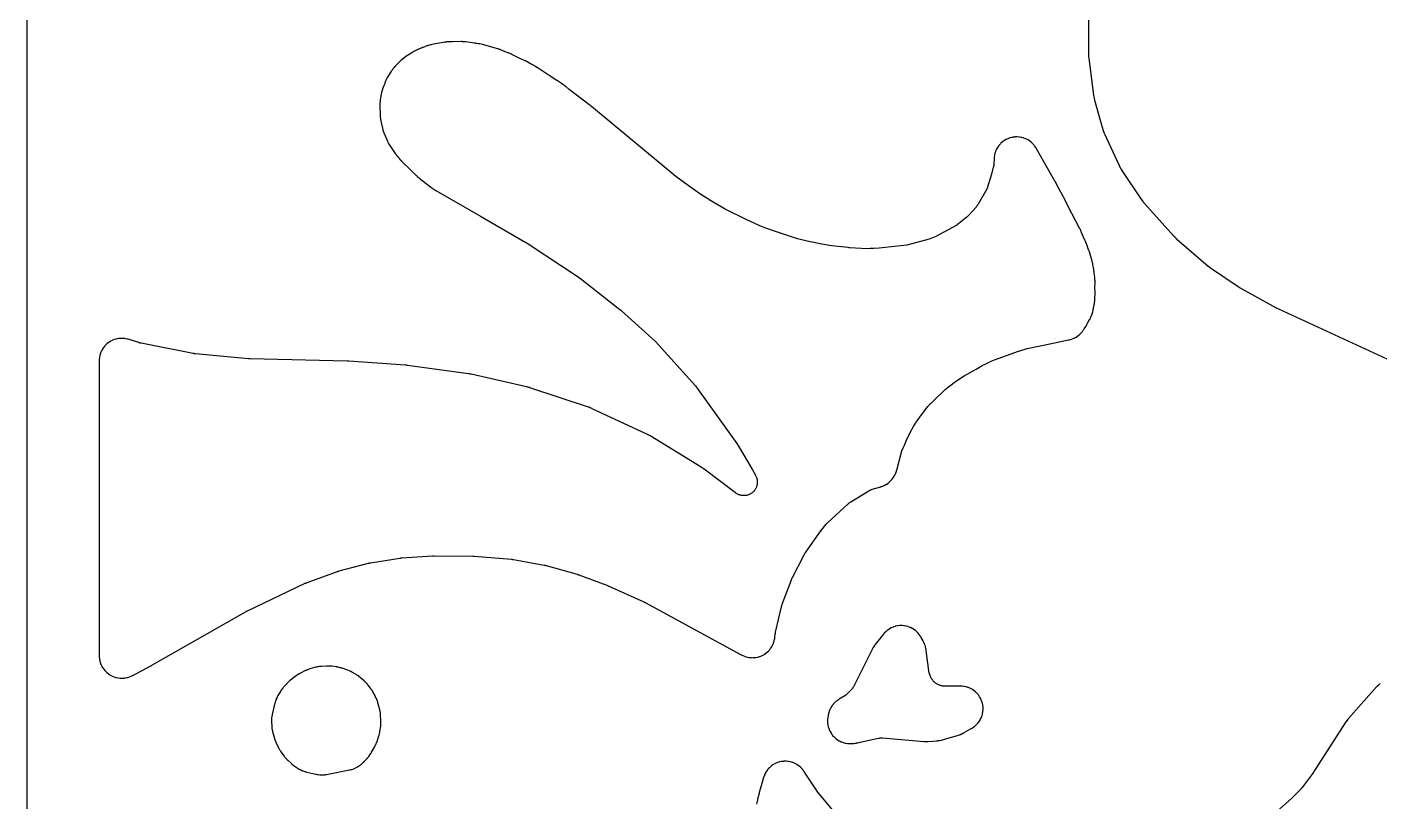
# Model space of a CAD drawing. Header units: millimetres. Extents: x 0 to 300, y 0 to 300.
# Drawn here: x -0.1 to 150, y 137.9 to 223.9 of the extents above; entities that cross this region are included whole.
import ezdxf

# ---------------------------------------------------------------- set-up
doc = ezdxf.new("R2010")
doc.units = ezdxf.units.MM
doc.layers.add('CUT', color=7, linetype='CONTINUOUS')

msp = doc.modelspace()

# ---------------------------------------------------------------- linework, layer by layer
at = {"layer": 'CUT'}
for points in [[(-0.0625, 1.4375), (-0.0625, 298.5625), (-0.0625, 299.4478), (-0.0589, 299.5212), (-0.0503, 299.5794), (-0.036, 299.6365), (-0.0162, 299.6918), (0.009, 299.745), (0.0392, 299.7954), (0.0743, 299.8427), (0.1137, 299.8863), (0.1573, 299.9257), (0.2046, 299.9608), (0.255, 299.991), (0.3082, 300.0162), (0.3635, 300.036), (0.4206, 300.0503), (0.4788, 300.0589), (0.5522, 300.0625), (1.4375, 300.0625), (2.5578, 300.0625), (188.3057, 300.0625)], [(117.6537, 225.2824), (117.6622, 220.9175), (117.6625, 220.8983), (117.6668, 220.7735), (117.6677, 220.7543), (117.6781, 220.598), (117.6797, 220.5789), (117.6919, 220.4546), (117.6941, 220.4355), (118.2311, 216.3286), (118.2343, 216.3072), (118.2576, 216.1683), (118.2616, 216.147), (118.2971, 215.9739), (118.3018, 215.9527), (118.3351, 215.8158), (118.3406, 215.7949), (119.2615, 212.5255), (119.2646, 212.5148), (119.287, 212.4408), (119.2904, 212.4298), (119.306, 212.3816), (119.314, 212.3585), (119.3666, 212.2156), (119.3751, 212.1937), (119.3907, 212.156), (119.395, 212.1459), (119.4255, 212.0758), (119.4306, 212.0644), (121.0543, 208.5359), (121.0594, 208.5251), (121.0935, 208.4548), (121.0988, 208.444), (121.1202, 208.4022), (121.1315, 208.381), (121.2079, 208.2448), (121.2201, 208.2241), (121.2447, 208.1841), (121.2511, 208.1739), (121.2934, 208.1082), (121.3, 208.0982), (123.5608, 204.7328), (123.5729, 204.7154), (123.654, 204.6035), (123.6668, 204.5865), (123.7734, 204.4498), (123.7868, 204.4332), (123.8756, 204.3273), (123.8896, 204.3113), (127.1405, 200.703), (127.1533, 200.6892), (127.2376, 200.6013), (127.2508, 200.588), (127.36, 200.4811), (127.3736, 200.4682), (127.4632, 200.3857), (127.4772, 200.3732), (130.9523, 197.3713), (130.966, 197.3598), (131.0559, 197.2867), (131.0699, 197.2757), (131.1854, 197.1873), (131.1997, 197.1767), (131.2938, 197.109), (131.3084, 197.0988), (134.3849, 195.0229), (134.3961, 195.0155), (134.4695, 194.9683), (134.4808, 194.9612), (134.5742, 194.9041), (134.5857, 194.8972), (134.6611, 194.8534), (134.6728, 194.8468), (138.4961, 192.7373), (138.505, 192.7325), (138.567, 192.6996), (138.5766, 192.6947), (138.6547, 192.6551), (138.6642, 192.6503), (138.7265, 192.6202), (138.7367, 192.6153), (154.6008, 185.288)], [(150.0037, 151.0221), (149.994, 151.0142), (149.932, 150.962), (149.9225, 150.9539), (149.8858, 150.9217), (149.8674, 150.9048), (149.7501, 150.7929), (149.7324, 150.7753), (149.6986, 150.7402), (149.69, 150.7311), (149.6349, 150.6716), (149.6265, 150.6623), (146.5144, 147.1544), (146.5074, 147.1464), (146.459, 147.0898), (146.4518, 147.0813), (146.4207, 147.0436), (146.4061, 147.0251), (146.3173, 146.9084), (146.304, 146.8901), (146.2814, 146.858), (146.2754, 146.8492), (146.2341, 146.7882), (146.2275, 146.7782), (142.4768, 140.9869), (142.473, 140.9811), (142.4641, 140.9676), (142.4603, 140.9618), (142.451, 140.9481), (142.4463, 140.941), (142.4351, 140.9246), (142.4302, 140.9176), (142.4246, 140.9095), (142.4197, 140.9025), (142.4081, 140.8863), (142.4031, 140.8793), (142.4005, 140.8757), (142.3945, 140.8676), (142.3805, 140.8487), (142.3745, 140.8407), (141.3584, 139.5051), (141.3503, 139.4946), (141.3312, 139.4702), (141.3229, 139.4599), (141.313, 139.4476), (141.3047, 139.4375), (141.2852, 139.414), (141.2767, 139.404), (141.2669, 139.3925), (141.2583, 139.3826), (141.238, 139.3597), (141.2292, 139.3499), (141.2184, 139.338), (141.2095, 139.3284), (141.1886, 139.306), (141.1795, 139.2965), (140.226, 138.3078), (136.444, 134.9481)], [(89.2611, 137.0161), (87.6499, 138.9934), (86.1746, 141.2245), (86.1663, 141.2366), (86.1117, 141.315), (86.1031, 141.327), (86.0692, 141.3732), (86.0512, 141.3965), (85.9324, 141.5427), (85.8932, 141.5865), (85.7625, 141.7185), (85.7191, 141.7582), (85.5761, 141.8769), (85.5408, 141.9034), (85.5224, 141.9183), (85.4742, 141.9537), (85.3162, 142.0578), (85.2647, 142.0882), (85.0972, 142.1761), (85.0428, 142.2013), (84.8674, 142.272), (84.8109, 142.2916), (84.6292, 142.3445), (84.571, 142.3584), (84.385, 142.393), (84.3257, 142.401), (84.1372, 142.4168), (84.0774, 142.4189), (83.8882, 142.4159), (83.8285, 142.412), (83.6406, 142.3902), (83.5816, 142.3803), (83.3968, 142.3399), (83.339, 142.3242), (83.1591, 142.2656), (83.1032, 142.2442), (82.9301, 142.168), (82.8766, 142.1412), (82.7119, 142.048), (82.6614, 142.016), (82.5068, 141.9069), (82.4597, 141.8701), (82.3167, 141.7461), (82.2735, 141.7047), (82.1436, 141.5672), (82.1048, 141.5217), (81.9892, 141.3719), (81.9551, 141.3227), (81.855, 141.1622), (81.826, 141.1099), (81.7424, 140.9402), (81.7187, 140.8852), (81.6515, 140.7055), (81.6418, 140.6773), (81.6241, 140.6216), (81.6197, 140.6072), (81.5926, 140.5138), (81.5886, 140.4994), (81.4472, 139.9634), (81.3751, 139.706), (81.2177, 139.2031), (81.2132, 139.1881), (81.1853, 139.09), (81.1812, 139.0749), (81.1494, 138.9509), (81.1457, 138.9356), (81.1229, 138.8363), (81.1196, 138.8209), (81.0999, 138.7231), (81.0286, 138.4684), (81.0251, 138.4553), (81.0032, 138.3697), (81, 138.3565), (80.975, 138.2484), (80.972, 138.2351), (80.954, 138.1486), (80.9514, 138.1352), (80.92, 137.965), (80.838, 137.6542)]]:
    msp.add_lwpolyline(points, dxfattribs=at)
for points in [[(8.0086, 153.5575), (8.0228, 153.5006), (8.0766, 153.3229), (8.0963, 153.2676), (8.1672, 153.096), (8.1922, 153.0429), (8.2795, 152.8791), (8.3096, 152.8286), (8.4125, 152.6741), (8.4474, 152.6269), (8.5649, 152.4832), (8.6042, 152.4396), (8.7352, 152.308), (8.7786, 152.2685), (8.9218, 152.1504), (8.9689, 152.1153), (9.123, 152.0117), (9.1733, 151.9814), (9.3367, 151.8934), (9.3897, 151.8681), (9.561, 151.7965), (9.6162, 151.7766), (9.7937, 151.7221), (9.8506, 151.7076), (10.0325, 151.6707), (10.0905, 151.6618), (10.2752, 151.6429), (10.3338, 151.6398), (10.5195, 151.639), (10.5781, 151.6416), (10.763, 151.6589), (10.8211, 151.6673), (11.0033, 151.7026), (11.0604, 151.7166), (11.2383, 151.7695), (11.2937, 151.789), (11.4679, 151.8601), (11.4949, 151.8719), (11.5468, 151.8961), (11.5601, 151.9024), (11.6455, 151.9449), (11.6586, 151.9516), (13.6617, 153.0076), (13.6659, 153.0098), (13.695, 153.0255), (13.6995, 153.0279), (13.7357, 153.0477), (13.7401, 153.0502), (13.7685, 153.0661), (13.7732, 153.0687), (24.2466, 159.0495), (24.2525, 159.0528), (24.2663, 159.0606), (24.2722, 159.0639), (24.2865, 159.0717), (24.2938, 159.0757), (24.311, 159.085), (24.3184, 159.0889), (24.3269, 159.0934), (24.3343, 159.0973), (24.3517, 159.1062), (24.3592, 159.11), (24.3629, 159.1119), (24.3718, 159.1164), (24.3926, 159.1265), (24.4015, 159.1308), (30.7858, 162.1719), (30.7957, 162.1766), (30.8189, 162.1873), (30.8289, 162.1918), (30.841, 162.1973), (30.851, 162.2016), (30.8744, 162.2118), (30.8845, 162.216), (30.8961, 162.2209), (30.9062, 162.225), (30.9299, 162.2346), (30.94, 162.2386), (30.9525, 162.2435), (30.9627, 162.2474), (30.9866, 162.2564), (30.9968, 162.2601), (34.3616, 163.4781), (34.3712, 163.4815), (34.3937, 163.4894), (34.4034, 163.4927), (34.4153, 163.4967), (34.425, 163.4999), (34.4477, 163.5073), (34.4574, 163.5104), (34.4687, 163.5139), (34.4785, 163.5169), (34.5013, 163.5237), (34.5112, 163.5266), (34.5232, 163.53), (34.533, 163.5328), (34.556, 163.5391), (34.5659, 163.5417), (37.8165, 164.3939), (37.8271, 164.3966), (37.8517, 164.4027), (37.8623, 164.4053), (37.8752, 164.4083), (37.8858, 164.4108), (37.9106, 164.4163), (37.9212, 164.4186), (37.9334, 164.4212), (37.9441, 164.4234), (37.969, 164.4283), (37.9796, 164.4304), (37.9927, 164.4328), (38.0034, 164.4347), (38.0284, 164.4391), (38.0391, 164.4409), (41.2983, 164.9658), (41.3083, 164.9674), (41.3317, 164.9709), (41.3418, 164.9724), (41.3541, 164.974), (41.3641, 164.9754), (41.3876, 164.9784), (41.3977, 164.9796), (41.4093, 164.9809), (41.4194, 164.982), (41.443, 164.9845), (41.4531, 164.9854), (41.4654, 164.9866), (41.4756, 164.9875), (41.4992, 164.9894), (41.5093, 164.9901), (44.921, 165.2275), (44.9281, 165.228), (44.9447, 165.229), (44.9518, 165.2294), (44.9689, 165.2303), (44.9777, 165.2307), (44.9981, 165.2316), (45.0069, 165.232), (45.017, 165.2323), (45.0258, 165.2326), (45.0463, 165.2331), (45.0551, 165.2332), (45.0596, 165.2333), (45.07, 165.2334), (45.0942, 165.2335), (45.1046, 165.2334), (49.3635, 165.197), (49.3705, 165.1969), (49.3868, 165.1967), (49.3938, 165.1965), (49.4104, 165.1961), (49.419, 165.1959), (49.439, 165.1952), (49.4476, 165.1949), (49.4575, 165.1945), (49.4661, 165.194), (49.4862, 165.193), (49.4948, 165.1925), (49.4991, 165.1922), (49.5093, 165.1915), (49.533, 165.1898), (49.5431, 165.189), (53.6782, 164.8369), (53.6887, 164.8359), (53.7134, 164.8335), (53.7239, 164.8324), (53.7366, 164.831), (53.7471, 164.8298), (53.7714, 164.8269), (53.7819, 164.8256), (53.7939, 164.824), (53.8044, 164.8225), (53.8288, 164.819), (53.8392, 164.8174), (53.8519, 164.8154), (53.8623, 164.8137), (53.8866, 164.8096), (53.897, 164.8078), (57.3081, 164.1913), (57.3187, 164.1894), (57.3434, 164.1846), (57.3539, 164.1825), (57.3668, 164.1798), (57.3773, 164.1776), (57.4018, 164.1723), (57.4124, 164.1699), (57.4244, 164.1671), (57.4349, 164.1646), (57.4593, 164.1587), (57.4697, 164.1561), (57.4825, 164.1528), (57.4929, 164.1501), (57.5171, 164.1436), (57.5275, 164.1407), (60.9677, 163.1721), (60.9767, 163.1695), (60.9975, 163.1634), (61.0064, 163.1607), (61.0173, 163.1574), (61.0262, 163.1547), (61.0469, 163.1481), (61.0557, 163.1453), (61.0659, 163.142), (61.0748, 163.139), (61.0953, 163.1321), (61.1041, 163.1291), (61.1148, 163.1253), (61.1236, 163.1222), (61.144, 163.1148), (61.1527, 163.1116), (64.2391, 161.9599), (64.2449, 161.9577), (64.2586, 161.9525), (64.2644, 161.9502), (64.2783, 161.9448), (64.2854, 161.942), (64.3021, 161.9354), (64.3092, 161.9325), (64.3174, 161.9291), (64.3245, 161.9262), (64.3411, 161.9193), (64.3481, 161.9163), (64.3517, 161.9147), (64.3601, 161.9111), (64.3795, 161.9025), (64.3878, 161.8988), (68.3434, 160.1066), (68.3494, 160.1039), (68.3634, 160.0974), (68.3694, 160.0946), (68.3836, 160.0879), (68.391, 160.0844), (68.408, 160.0762), (68.4153, 160.0727), (68.4237, 160.0685), (68.4309, 160.0649), (68.4479, 160.0564), (68.4551, 160.0527), (68.4587, 160.0508), (68.4673, 160.0463), (68.4871, 160.0358), (68.4956, 160.0313), (79.1513, 154.2434), (79.1643, 154.2365), (79.2491, 154.1931), (79.2622, 154.1866), (79.3138, 154.1617), (79.3405, 154.1497), (79.5136, 154.0765), (79.5687, 154.0564), (79.7456, 154.0012), (79.8024, 153.9865), (79.9839, 153.9489), (80.0418, 153.9398), (80.2261, 153.9201), (80.2847, 153.9167), (80.47, 153.9151), (80.5286, 153.9174), (80.7132, 153.9339), (80.7713, 153.942), (80.9534, 153.9764), (81.0104, 153.99), (81.1884, 154.0421), (81.2438, 154.0612), (81.4157, 154.1304), (81.469, 154.1549), (81.6334, 154.2405), (81.684, 154.27), (81.8393, 154.3713), (81.8868, 154.4057), (82.0315, 154.5215), (82.0754, 154.5604), (82.208, 154.6899), (82.2479, 154.7328), (82.3673, 154.8746), (82.4029, 154.9212), (82.5078, 155.074), (82.5386, 155.1239), (82.6282, 155.2862), (82.654, 155.3388), (82.7273, 155.5091), (82.7478, 155.564), (82.8042, 155.7406), (82.8192, 155.7973), (82.8586, 155.981), (82.864, 156.0098), (82.8733, 156.0663), (82.8755, 156.0808), (82.8885, 156.1752), (82.8904, 156.1898), (82.9254, 156.4974), (82.9269, 156.5101), (82.9307, 156.5398), (82.9324, 156.5526), (82.9347, 156.5681), (82.9366, 156.5808), (82.9412, 156.6104), (82.9433, 156.623), (82.9458, 156.6376), (82.9481, 156.6502), (82.9536, 156.6796), (82.956, 156.6922), (82.9591, 156.7076), (82.9617, 156.7202), (82.9681, 156.7494), (82.9709, 156.762), (83.615, 159.5459), (83.6184, 159.56), (83.6266, 159.593), (83.6303, 159.6072), (83.6348, 159.6243), (83.6387, 159.6384), (83.648, 159.6711), (83.652, 159.6851), (83.6569, 159.7011), (83.6612, 159.7151), (83.6715, 159.7475), (83.676, 159.7613), (83.6817, 159.7782), (83.6865, 159.7919), (83.6978, 159.824), (83.7028, 159.8377), (84.7106, 162.54), (84.7154, 162.5525), (84.7268, 162.5818), (84.7318, 162.5943), (84.738, 162.6095), (84.7431, 162.6219), (84.7554, 162.6507), (84.7607, 162.6631), (84.767, 162.6772), (84.7725, 162.6894), (84.7856, 162.7179), (84.7914, 162.7301), (84.7984, 162.7449), (84.8043, 162.757), (84.8183, 162.7851), (84.8244, 162.7971), (86.1328, 165.3321), (86.1402, 165.3461), (86.1578, 165.3788), (86.1654, 165.3927), (86.1749, 165.4096), (86.1828, 165.4234), (86.2016, 165.4554), (86.2097, 165.469), (86.2192, 165.4846), (86.2276, 165.4981), (86.2474, 165.5294), (86.256, 165.5427), (86.2667, 165.5589), (86.2755, 165.5721), (86.2965, 165.6027), (86.3056, 165.6157), (87.9815, 167.9746), (88.0074, 168.0061), (88.0168, 168.0177), (88.5626, 168.7146), (88.5684, 168.7219), (88.5775, 168.7332), (88.5927, 168.7517), (88.6134, 168.7763), (88.6322, 168.7978), (88.6473, 168.8146), (88.6561, 168.8241), (88.6593, 168.8277), (88.6787, 168.8479), (88.7225, 168.8923), (88.7493, 168.9183), (88.7585, 168.927), (88.7654, 168.9333), (91.0279, 171), (91.0359, 171.0073), (91.0485, 171.0185), (91.0695, 171.0366), (91.0981, 171.0606), (91.1238, 171.0814), (91.1445, 171.0975), (91.1565, 171.1066), (91.1609, 171.1099), (91.1873, 171.129), (91.2467, 171.1703), (91.2828, 171.1942), (91.2953, 171.2019), (91.3045, 171.2076), (93.323, 172.4382), (93.3311, 172.443), (93.3436, 172.4505), (93.3645, 172.4625), (93.3927, 172.4783), (93.418, 172.4919), (93.4216, 172.4938), (93.467, 172.5158), (93.5297, 172.5439), (93.5902, 172.5685), (93.6336, 172.5844), (93.6699, 172.5967), (93.6817, 172.6005), (93.6907, 172.6033), (94.634, 172.8916), (94.6484, 172.8963), (94.7417, 172.9274), (94.756, 172.9323), (94.8116, 172.9524), (94.8398, 172.9634), (95.0186, 173.0385), (95.0731, 173.0647), (95.2411, 173.1562), (95.2927, 173.1878), (95.4507, 173.2957), (95.4989, 173.3323), (95.6451, 173.4555), (95.6894, 173.4968), (95.8225, 173.6342), (95.8623, 173.6797), (95.9809, 173.8298), (96.016, 173.8791), (96.1189, 174.0403), (96.1488, 174.0929), (96.2349, 174.2637), (96.2594, 174.319), (96.3288, 174.5001), (96.339, 174.5286), (96.3573, 174.5848), (96.3618, 174.5992), (96.39, 174.6935), (96.3941, 174.708), (96.9805, 176.8668), (97.1117, 177.201), (97.1737, 177.3587), (97.2114, 177.4396), (97.2473, 177.5167), (97.4898, 178.0368), (97.9288, 178.9782), (98.2615, 179.5698), (98.3754, 179.7722), (98.4932, 179.9389), (98.5263, 179.9856), (98.5733, 180.0521), (99.3665, 181.1739), (99.8472, 181.7956), (100.1627, 182.1052), (100.1664, 182.1088), (100.2221, 182.1634), (101.7782, 183.6904), (102.1478, 183.9853), (102.4223, 184.2043), (102.7602, 184.4352), (102.8927, 184.5257), (103.036, 184.6236), (103.8943, 185.2101), (105.1952, 185.9497), (105.8688, 186.3326), (106.2907, 186.5298), (106.4309, 186.5953), (106.873, 186.802), (107.2574, 186.9816), (109.9191, 187.9191), (110.0647, 187.9636), (110.4043, 188.0673), (110.5506, 188.112), (110.8708, 188.2098), (113.5785, 188.7876), (115.4561, 189.1742), (115.4697, 189.1772), (115.5575, 189.1974), (115.571, 189.2006), (115.6235, 189.214), (115.6502, 189.2215), (115.8202, 189.2732), (115.8725, 189.2918), (116.0348, 189.3581), (116.0851, 189.3815), (116.2406, 189.4625), (116.2885, 189.4904), (116.4359, 189.5854), (116.481, 189.6176), (116.6192, 189.726), (116.6611, 189.7621), (116.7898, 189.8838), (116.8094, 189.9033), (116.812, 189.9059), (116.8314, 189.9271), (116.9522, 190.065), (116.9878, 190.1097), (117.0933, 190.2562), (117.1093, 190.2795), (117.1395, 190.3259), (117.147, 190.3378), (117.1894, 190.4064), (117.2753, 190.5219), (117.3047, 190.5653), (117.3929, 190.7084), (117.4061, 190.731), (117.4311, 190.7757), (117.4373, 190.7872), (117.4772, 190.8626), (117.4832, 190.8742), (117.5978, 191.1028), (117.7948, 191.4391), (117.8024, 191.4525), (117.8508, 191.5404), (117.8581, 191.554), (117.8859, 191.6075), (117.8994, 191.6353), (117.9813, 191.8153), (118.0039, 191.8727), (118.0669, 192.0603), (118.076, 192.0898), (118.0922, 192.1478), (118.0961, 192.1627), (118.0963, 192.1633), (118.1134, 192.21), (118.1331, 192.2749), (118.1845, 192.4863), (118.1916, 192.5195), (118.2035, 192.5847), (118.2064, 192.6014), (118.2232, 192.7105), (118.2251, 192.7239), (118.3007, 193.0604), (118.304, 193.076), (118.3241, 193.1778), (118.327, 193.1935), (118.3374, 193.2549), (118.3419, 193.2865), (118.3656, 193.4924), (118.3684, 193.5242), (118.3722, 193.5864), (118.373, 193.6023), (118.3766, 193.706), (118.3769, 193.7219), (118.3788, 193.9454), (118.3861, 194.0039), (118.3877, 194.0172), (118.3966, 194.1038), (118.3978, 194.1172), (118.402, 194.1693), (118.4036, 194.1961), (118.4098, 194.3701), (118.4102, 194.3969), (118.4097, 194.4492), (118.4094, 194.4626), (118.4067, 194.5496), (118.4062, 194.563), (118.3869, 194.9227), (118.3931, 195.669), (118.3931, 195.6799), (118.3923, 195.7565), (118.3921, 195.7679), (118.3906, 195.818), (118.3894, 195.8422), (118.379, 195.9925), (118.3769, 196.0157), (118.3726, 196.0558), (118.3713, 196.0667), (118.3618, 196.1418), (118.3601, 196.1539), (118.2986, 196.5698), (118.2947, 196.6432), (118.2937, 196.6574), (118.2866, 196.7492), (118.2854, 196.7633), (118.2798, 196.8184), (118.2763, 196.8466), (118.2491, 197.0288), (118.2443, 197.0567), (118.2335, 197.111), (118.2306, 197.1249), (118.2106, 197.2149), (118.2073, 197.2287), (118.1921, 197.2903), (118.1508, 197.5697), (118.1488, 197.5821), (118.1353, 197.6618), (118.1331, 197.674), (118.124, 197.7218), (118.1189, 197.7461), (118.082, 197.9035), (118.0759, 197.9276), (118.0628, 197.9745), (118.0594, 197.9864), (118.0361, 198.0639), (118.0324, 198.0757), (117.8846, 198.5328), (117.8511, 198.6681), (117.8456, 198.6889), (117.8071, 198.8234), (117.8008, 198.844), (117.7466, 199.0108), (117.7396, 199.0311), (117.6916, 199.1625), (117.6839, 199.1825), (117.638, 199.2953), (117.5686, 199.5099), (117.5617, 199.5302), (117.5142, 199.6609), (117.5065, 199.6809), (117.4412, 199.8426), (117.4328, 199.8623), (117.3761, 199.9893), (117.367, 200.0087), (117.2554, 200.2366), (116.8707, 201.1829), (116.8651, 201.1963), (116.8275, 201.2828), (116.8216, 201.296), (116.7717, 201.4034), (116.7655, 201.4165), (116.7237, 201.5011), (116.7171, 201.514), (115.3851, 204.055), (114.9364, 204.9711), (114.9329, 204.9782), (114.9078, 205.0277), (114.9039, 205.0353), (114.8718, 205.0965), (114.8678, 205.1039), (114.8418, 205.1519), (114.8375, 205.1598), (114.3679, 205.9955), (113.967, 206.7602), (113.9648, 206.7644), (113.9494, 206.7932), (113.947, 206.7977), (113.9275, 206.8335), (113.9251, 206.8379), (113.9094, 206.8661), (113.9068, 206.8707), (111.9101, 210.3894), (111.9026, 210.4022), (111.853, 210.4848), (111.8452, 210.4974), (111.8142, 210.5462), (111.7977, 210.5709), (111.6882, 210.726), (111.6516, 210.7727), (111.529, 210.9143), (111.488, 210.9571), (111.352, 211.0859), (111.307, 211.1245), (111.159, 211.2392), (111.1104, 211.2732), (110.9518, 211.3728), (110.9001, 211.4018), (110.7324, 211.4853), (110.6781, 211.509), (110.503, 211.5755), (110.4466, 211.5938), (110.2658, 211.6428), (110.2079, 211.6554), (110.0231, 211.6862), (109.9643, 211.6931), (109.9601, 211.6934), (109.942, 211.6954), (109.7533, 211.7071), (109.6935, 211.7078), (109.5046, 211.7007), (109.4451, 211.6954), (109.2578, 211.6695), (109.1991, 211.6584), (109.0153, 211.614), (108.958, 211.5971), (108.7796, 211.5346), (108.7242, 211.512), (108.5529, 211.4321), (108.5001, 211.4041), (108.3376, 211.3076), (108.2877, 211.2745), (108.1357, 211.1622), (108.0894, 211.1243), (107.9493, 210.9975), (107.907, 210.9552), (107.7802, 210.815), (107.7423, 210.7687), (107.6301, 210.6166), (107.597, 210.5668), (107.5005, 210.4043), (107.4725, 210.3514), (107.3927, 210.1801), (107.3701, 210.1247), (107.3077, 209.9463), (107.2908, 209.889), (107.2464, 209.7052), (107.2353, 209.6465), (107.2091, 209.4566), (107.2057, 209.4269), (107.2006, 209.3687), (107.1995, 209.3538), (107.1934, 209.2568), (107.1927, 209.2419), (107.1743, 208.7516), (107.1737, 208.7387), (107.1728, 208.7212), (107.1686, 208.6696), (107.1592, 208.5838), (107.1542, 208.546), (107.1476, 208.5085), (107.1308, 208.4238), (107.1193, 208.3733), (107.1149, 208.3564), (107.1116, 208.3439), (106.9018, 207.5788), (106.4219, 206.0008), (106.418, 205.9937), (106.4134, 205.9856), (105.4176, 204.2319), (105.4117, 204.2217), (105.4037, 204.208), (105.379, 204.1682), (105.336, 204.1029), (105.3165, 204.0744), (105.2958, 204.0467), (105.2479, 203.9849), (105.2183, 203.9486), (105.2079, 203.9366), (105.2002, 203.9278), (104.421, 203.048), (104.4164, 203.0429), (104.4056, 203.0309), (104.4037, 203.0287), (104.3823, 203.0059), (104.3387, 202.961), (104.3236, 202.9458), (104.3018, 202.9255), (104.2431, 202.8726), (104.2175, 202.8505), (104.2008, 202.8366), (103.1155, 201.9572), (103.1101, 201.9528), (103.0974, 201.9427), (103.095, 201.9409), (103.07, 201.9218), (103.0633, 201.9168), (103.051, 201.9092), (103.0115, 201.8861), (102.998, 201.8786), (102.9879, 201.8731), (100.7185, 200.6579), (99.9865, 200.3548), (97.5376, 199.692), (95.1033, 199.4195), (94.4655, 199.3779), (93.875, 199.3393), (93.4561, 199.312), (93.108, 199.2893), (91.1907, 199.3984), (91.1777, 199.3998), (91.1268, 199.405), (91.0081, 199.4172), (89.1574, 199.6072), (88.0784, 199.8183), (86.8365, 200.0613), (86.4771, 200.1452), (86.3139, 200.1833), (85.553, 200.3608), (85.4001, 200.3965), (82.6101, 201.3218), (81.4922, 201.7151), (79.7701, 202.5228), (77.3794, 203.6776), (75.611, 204.7294), (75.5767, 204.7503), (75.5277, 204.7802), (75.4564, 204.8238), (74.6613, 205.309), (74.0292, 205.7605), (73.2744, 206.2995), (71.8869, 207.3038), (62.5298, 215.094), (62.525, 215.098), (62.4913, 215.1255), (62.486, 215.1297), (62.4435, 215.1636), (62.4384, 215.1676), (62.4045, 215.194), (62.3989, 215.1983), (60.0528, 216.9817), (59.6796, 217.2874), (59.6678, 217.2969), (59.59, 217.3573), (59.5779, 217.3665), (59.4783, 217.44), (59.466, 217.4488), (59.3853, 217.5053), (59.3727, 217.5139), (59.2172, 217.6169), (58.9924, 217.7878), (58.9816, 217.7959), (58.9107, 217.8472), (58.8997, 217.855), (58.8093, 217.9175), (58.7982, 217.9251), (58.7251, 217.9732), (58.7137, 217.9805), (57.866, 218.5122), (56.5041, 219.4146), (56.4896, 219.4239), (56.3945, 219.4831), (56.3798, 219.492), (56.2583, 219.5627), (56.2433, 219.5712), (56.145, 219.6248), (56.1298, 219.6328), (55.8636, 219.7681), (55.656, 219.8983), (55.6382, 219.9091), (55.5212, 219.9769), (55.503, 219.987), (55.3533, 220.067), (55.3348, 220.0765), (55.2134, 220.1361), (55.1945, 220.1449), (54.5843, 220.4184), (53.6974, 220.8693), (53.6856, 220.8751), (53.6083, 220.9123), (53.5964, 220.9179), (53.5495, 220.9392), (53.5252, 220.9496), (53.3662, 221.0135), (53.3416, 221.0228), (53.293, 221.0399), (53.2805, 221.0442), (53.199, 221.0708), (53.1864, 221.0748), (52.981, 221.1371), (52.575, 221.3191), (52.5655, 221.3233), (52.4983, 221.352), (52.4882, 221.3562), (52.4438, 221.3742), (52.4223, 221.3825), (52.287, 221.4315), (52.2659, 221.4386), (52.2293, 221.4504), (52.2193, 221.4535), (52.1501, 221.4744), (52.1389, 221.4776), (50.4661, 221.9466), (50.4465, 221.9517), (50.3186, 221.983), (50.2988, 221.9874), (50.1372, 222.0212), (50.1173, 222.025), (49.9876, 222.0475), (49.9675, 222.0506), (49.7931, 222.0749), (49.7214, 222.088), (49.6877, 222.0932), (49.6216, 222.1014), (49.6046, 222.1033), (49.5558, 222.1079), (48.5529, 222.2474), (48.5426, 222.2487), (48.4703, 222.2575), (48.4595, 222.2587), (48.412, 222.2636), (48.3891, 222.2655), (48.246, 222.2748), (48.2239, 222.2758), (48.1856, 222.2768), (48.1751, 222.277), (48.1032, 222.2778), (48.0915, 222.2778), (47.1092, 222.2686), (47.0847, 222.2687), (47.0637, 222.2682), (46.7998, 222.2658), (46.7868, 222.2655), (46.7029, 222.2629), (46.69, 222.2624), (46.6396, 222.2597), (46.6139, 222.2578), (46.4468, 222.2418), (46.4211, 222.2388), (46.3712, 222.2318), (46.3584, 222.2299), (46.2755, 222.2165), (46.2628, 222.2143), (44.8529, 221.9555), (44.8392, 221.9528), (44.7499, 221.9342), (44.7363, 221.9312), (44.6829, 221.9188), (44.6558, 221.9118), (44.4804, 221.8624), (44.4536, 221.8541), (44.4017, 221.8368), (44.3885, 221.8322), (44.3027, 221.8014), (44.2896, 221.7965), (44.1088, 221.7266), (44.098, 221.7239), (44.0655, 221.7145), (43.8566, 221.6477), (43.8248, 221.6365), (43.7633, 221.6129), (43.7476, 221.6067), (43.6462, 221.5645), (43.6307, 221.5578), (43.3781, 221.4444), (43.3691, 221.4408), (43.2778, 221.4028), (43.2638, 221.3968), (43.2096, 221.3726), (43.1821, 221.3596), (43.128, 221.3321), (43.0564, 221.2999), (43.045, 221.2947), (42.9714, 221.2597), (42.9601, 221.2543), (42.9163, 221.2323), (42.8941, 221.2207), (42.7516, 221.1417), (42.7299, 221.1291), (42.6881, 221.1036), (42.6775, 221.097), (42.6088, 221.0531), (42.5983, 221.0463), (41.8466, 220.5438), (41.8344, 220.5354), (41.7554, 220.4797), (41.7433, 220.471), (41.6967, 220.4364), (41.6732, 220.418), (41.524, 220.2953), (41.5015, 220.2758), (41.4585, 220.2367), (41.4476, 220.2266), (41.3777, 220.1598), (41.3671, 220.1493), (40.7995, 219.5792), (40.7885, 219.5679), (40.7182, 219.4934), (40.7075, 219.4819), (40.6665, 219.4361), (40.6461, 219.4121), (40.5177, 219.2527), (40.4986, 219.2277), (40.4626, 219.1778), (40.4536, 219.165), (40.4237, 219.1213), (40.3417, 219.0125), (40.3216, 218.9842), (40.2841, 218.9279), (40.2747, 218.9133), (40.2149, 218.8177), (40.2059, 218.8029), (40.1016, 218.6249), (39.9713, 218.423), (39.9627, 218.4093), (39.908, 218.3194), (39.8998, 218.3054), (39.8684, 218.2506), (39.8531, 218.222), (39.7588, 218.034), (39.745, 218.0047), (39.7198, 217.9468), (39.7135, 217.9319), (39.7043, 217.9092), (39.6967, 217.8931), (39.6764, 217.8451), (39.6181, 217.6885), (39.6095, 217.6639), (39.605, 217.6499), (39.3799, 217.0468), (39.375, 217.0331), (39.3441, 216.944), (39.3395, 216.9302), (39.3223, 216.8762), (39.3142, 216.8484), (39.2656, 216.6661), (39.2588, 216.6379), (39.2469, 216.5825), (39.244, 216.5683), (39.2264, 216.4756), (39.2238, 216.4613), (39.1183, 215.8226), (39.1162, 215.8089), (39.1036, 215.7195), (39.1018, 215.7057), (39.0954, 215.6518), (39.0928, 215.6242), (39.08, 215.4442), (39.0787, 215.4164), (39.0773, 215.3622), (39.0771, 215.3483), (39.077, 215.258), (39.0771, 215.2441), (39.1016, 214.1093), (39.1021, 214.095), (39.1063, 214.002), (39.1071, 213.9877), (39.111, 213.9318), (39.1137, 213.9033), (39.1354, 213.7183), (39.1394, 213.69), (39.1486, 213.6347), (39.1511, 213.6206), (39.1686, 213.5291), (39.1715, 213.5151), (39.2096, 213.3388), (39.211, 213.3307), (39.2166, 213.3063), (39.3563, 212.6591), (39.3596, 212.6446), (39.3823, 212.5508), (39.386, 212.5364), (39.401, 212.4804), (39.4094, 212.4519), (39.4686, 212.2683), (39.4784, 212.2402), (39.4989, 212.186), (39.5043, 212.1721), (39.5406, 212.0827), (39.5464, 212.069), (39.9038, 211.2483), (39.9095, 211.2357), (39.9473, 211.1541), (39.9532, 211.1416), (39.9771, 211.0931), (39.9899, 211.0685), (40.0765, 210.911), (40.0904, 210.887), (40.1187, 210.8409), (40.126, 210.8292), (40.1747, 210.7535), (40.1824, 210.742), (40.7711, 209.8726), (40.7787, 209.8616), (40.8288, 209.7911), (40.8367, 209.7803), (40.8677, 209.7385), (40.8841, 209.7175), (40.9934, 209.5834), (41.0107, 209.5631), (41.0454, 209.5243), (41.0543, 209.5145), (41.1134, 209.4512), (41.1226, 209.4415), (41.1365, 209.4272), (41.1583, 209.3972), (41.167, 209.3856), (41.2012, 209.3408), (41.2192, 209.3183), (41.3401, 209.1748), (41.3592, 209.1532), (41.3976, 209.1119), (41.4075, 209.1014), (41.473, 209.0342), (41.4832, 209.024), (42.4962, 208.0329), (42.8807, 207.6387), (42.8943, 207.6252), (42.9836, 207.5392), (42.9976, 207.5262), (43.1131, 207.422), (43.1274, 207.4094), (43.1732, 207.3706), (43.2108, 207.3339), (43.2241, 207.3212), (43.3122, 207.2402), (43.3259, 207.228), (43.4395, 207.1297), (43.4536, 207.1179), (43.5465, 207.0424), (43.561, 207.031), (44.5056, 206.3105), (44.7185, 206.1415), (44.736, 206.1282), (44.8514, 206.0433), (44.8694, 206.0306), (44.9237, 205.9936), (44.9919, 205.945), (45.0079, 205.934), (45.1398, 205.8463), (45.1561, 205.8358), (45.2634, 205.7694), (45.2801, 205.7594), (50.2293, 202.9114), (55.2652, 200.0025), (55.2701, 199.9996), (55.2816, 199.9928), (55.2866, 199.9899), (55.2983, 199.9829), (55.3044, 199.9793), (55.3184, 199.9708), (55.3244, 199.9671), (55.3313, 199.9629), (55.3373, 199.9591), (55.3513, 199.9504), (55.3572, 199.9466), (55.3602, 199.9447), (55.3672, 199.9402), (55.3836, 199.9296), (55.3905, 199.925), (61.1659, 196.0881), (61.1717, 196.0843), (61.1851, 196.0752), (61.1908, 196.0713), (61.2044, 196.062), (61.2114, 196.0571), (61.2277, 196.0457), (61.2346, 196.0408), (61.2426, 196.0351), (61.2495, 196.0301), (61.2656, 196.0184), (61.2725, 196.0133), (61.276, 196.0107), (61.284, 196.0047), (61.3028, 195.9904), (61.3108, 195.9842), (65.7032, 192.5603), (65.7088, 192.5559), (65.7219, 192.5455), (65.7276, 192.541), (65.7408, 192.5303), (65.7477, 192.5248), (65.7635, 192.5117), (65.7703, 192.5061), (65.7781, 192.4996), (65.7848, 192.4939), (65.8005, 192.4805), (65.8071, 192.4747), (65.8105, 192.4718), (65.8183, 192.4649), (65.8365, 192.4487), (65.8443, 192.4417), (69.6263, 188.9853), (74.0751, 184.0806), (74.0838, 184.0708), (74.0852, 184.0692), (74.3563, 183.7142), (78.6553, 177.6935), (78.8527, 177.3785), (80.3834, 174.752), (80.727, 174.1594), (80.7482, 174.1208), (80.7852, 174.049), (80.8217, 173.9688), (80.8434, 173.9143), (80.8719, 173.8309), (80.8876, 173.7764), (80.8984, 173.7311), (80.9068, 173.6954), (80.9173, 173.6392), (80.9292, 173.5518), (80.9343, 173.4934), (80.9376, 173.4052), (80.937, 173.3465), (80.9316, 173.2585), (80.9252, 173.2002), (80.9113, 173.1131), (80.8992, 173.0557), (80.8768, 172.9704), (80.8592, 172.9144), (80.8285, 172.8317), (80.8055, 172.7777), (80.7669, 172.6984), (80.7387, 172.647), (80.6926, 172.5718), (80.6594, 172.5234), (80.6062, 172.4531), (80.5685, 172.4081), (80.5086, 172.3434), (80.4666, 172.3023), (80.4007, 172.2438), (80.3549, 172.207), (80.2836, 172.1552), (80.2345, 172.1231), (80.1584, 172.0785), (80.1064, 172.0513), (80.0263, 172.0144), (79.9718, 171.9925), (79.8885, 171.9636), (79.8322, 171.9471), (79.7465, 171.9265), (79.6888, 171.9156), (79.6014, 171.9034), (79.543, 171.8982), (79.4549, 171.8947), (79.3962, 171.8952), (79.3082, 171.9004), (79.2498, 171.9066), (79.1627, 171.9204), (79.1052, 171.9323), (79.0199, 171.9545), (78.9638, 171.972), (78.8811, 172.0024), (78.827, 172.0254), (78.7477, 172.0637), (78.6961, 172.0918), (78.6209, 172.1378), (78.5541, 172.1832), (78.5182, 172.2089), (75.0252, 174.844), (75.0134, 174.8526), (74.9362, 174.9079), (74.9243, 174.9163), (74.8257, 174.9834), (74.8136, 174.9914), (74.7338, 175.0429), (74.7214, 175.0507), (74.7202, 175.0514), (69.0508, 178.5189), (69.0363, 178.5275), (68.9413, 178.582), (68.9266, 178.5902), (68.8055, 178.6552), (68.7906, 178.6629), (68.6927, 178.712), (68.6776, 178.7193), (62.6257, 181.5433), (62.6101, 181.5503), (62.5079, 181.5945), (62.492, 181.6011), (62.3622, 181.6529), (62.3462, 181.659), (62.2416, 181.6973), (62.2255, 181.7029), (55.7182, 183.8764), (55.7038, 183.881), (55.6098, 183.9098), (55.5952, 183.914), (55.4763, 183.9472), (55.4617, 183.9511), (55.3663, 183.9751), (55.3516, 183.9786), (49.1954, 185.3647), (49.1831, 185.3673), (49.1027, 185.3837), (49.0903, 185.3861), (48.9889, 185.4044), (48.9765, 185.4066), (48.8955, 185.4195), (48.883, 185.4214), (42.1487, 186.3519), (42.1392, 186.3531), (42.0732, 186.3612), (42.063, 186.3623), (41.9806, 186.371), (41.9706, 186.3719), (41.9053, 186.3776), (41.8946, 186.3785), (35.6129, 186.8165), (35.6064, 186.817), (35.5611, 186.8196), (35.5542, 186.82), (35.4977, 186.8226), (35.4908, 186.8229), (35.4462, 186.8245), (35.4388, 186.8247), (24.6782, 187.0771), (24.6719, 187.0772), (24.657, 187.0777), (24.6506, 187.0779), (24.6354, 187.0785), (24.6276, 187.0788), (24.6093, 187.0796), (24.6015, 187.08), (24.5925, 187.0805), (24.5846, 187.081), (24.5663, 187.0822), (24.5585, 187.0827), (24.5545, 187.083), (24.5453, 187.0837), (24.5236, 187.0855), (24.5144, 187.0863), (18.6094, 187.6378), (18.598, 187.6389), (18.5716, 187.6417), (18.5603, 187.643), (18.5466, 187.6446), (18.5353, 187.646), (18.509, 187.6495), (18.4978, 187.6511), (18.4849, 187.6529), (18.4736, 187.6546), (18.4474, 187.6588), (18.4362, 187.6606), (18.4225, 187.6629), (18.4114, 187.6649), (18.3853, 187.6697), (18.3741, 187.6718), (12.5872, 188.8098), (12.5743, 188.8124), (12.5443, 188.8188), (12.5315, 188.8216), (12.5158, 188.8251), (12.5031, 188.8281), (12.4732, 188.8354), (12.4605, 188.8386), (12.4459, 188.8423), (12.4332, 188.8457), (12.4036, 188.8538), (12.3909, 188.8574), (12.3755, 188.8618), (12.3629, 188.8656), (12.3336, 188.8745), (12.321, 188.8785), (11.2627, 189.2187), (11.2485, 189.2231), (11.1559, 189.2503), (11.1416, 189.2543), (11.0856, 189.2693), (11.0567, 189.2763), (10.8705, 189.3164), (10.8119, 189.326), (10.6253, 189.3471), (10.5661, 189.3509), (10.3783, 189.3535), (10.3189, 189.3514), (10.1318, 189.3354), (10.0729, 189.3274), (9.8883, 189.293), (9.8305, 189.2793), (9.6502, 189.2268), (9.5941, 189.2074), (9.4199, 189.1374), (9.3659, 189.1125), (9.1995, 189.0256), (9.1482, 188.9955), (8.9912, 188.8925), (8.9432, 188.8575), (8.7971, 188.7395), (8.7528, 188.7), (8.6191, 188.5681), (8.5789, 188.5244), (8.4589, 188.3799), (8.4232, 188.3324), (8.3181, 188.1768), (8.2873, 188.126), (8.1981, 187.9608), (8.1725, 187.9072), (8.1, 187.7339), (8.0798, 187.6781), (8.0248, 187.4985), (8.0103, 187.4409), (7.9733, 187.2568), (7.9645, 187.198), (7.9457, 187.0086), (7.9435, 186.979), (7.9406, 186.921), (7.9401, 186.9062), (7.9377, 186.8097), (7.9375, 186.7948), (7.9375, 154.1964), (7.9377, 154.1817), (7.94, 154.0863), (7.9406, 154.0716), (7.9434, 154.0143), (7.9455, 153.985), (7.9639, 153.7977), (7.9725, 153.7396)], [(88.8109, 146.2228), (88.8272, 146.1656), (88.8876, 145.9875), (88.9095, 145.9322), (88.9872, 145.7609), (89.0145, 145.7081), (89.1088, 145.5453), (89.1412, 145.4954), (89.2512, 145.3428), (89.2883, 145.2964), (89.4129, 145.1554), (89.4544, 145.1129), (89.5923, 144.985), (89.6379, 144.9467), (89.7878, 144.8331), (89.8369, 144.7996), (89.9973, 144.7014), (90.0495, 144.6729), (90.2189, 144.591), (90.2737, 144.5678), (90.4503, 144.5032), (90.5071, 144.4855), (90.6892, 144.4386), (90.7475, 144.4267), (90.9334, 144.3981), (90.9926, 144.392), (91.183, 144.3818), (91.2128, 144.381), (91.2709, 144.3807), (91.2857, 144.3809), (91.3824, 144.3829), (91.3973, 144.3834), (91.4422, 144.3855), (91.4551, 144.3862), (91.5389, 144.3918), (91.5518, 144.3928), (91.6021, 144.3973), (91.6278, 144.4002), (91.7942, 144.4223), (91.8197, 144.4262), (91.8694, 144.435), (91.8768, 144.4364), (91.8962, 144.4395), (91.9428, 144.4479), (91.9547, 144.4502), (92.0319, 144.4658), (92.0438, 144.4683), (92.2048, 144.5042), (92.2061, 144.5044), (92.2243, 144.5076), (92.3425, 144.5303), (92.3607, 144.5341), (94.1941, 144.9456), (94.4513, 144.9926), (94.4611, 144.9943), (94.4763, 144.9969), (94.5014, 145.0009), (94.5352, 145.0057), (94.5593, 145.0087), (94.6041, 145.0118), (94.6799, 145.0138), (94.7323, 145.0128), (94.7783, 145.0108), (94.7932, 145.0098), (94.8045, 145.0089), (99.3991, 144.6305), (99.4101, 144.6297), (99.4871, 144.6247), (99.4986, 144.6241), (99.5491, 144.6219), (99.5735, 144.6213), (99.7255, 144.6207), (99.7489, 144.621), (99.7896, 144.6225), (99.8006, 144.6229), (99.8768, 144.627), (99.8892, 144.6278), (100.9208, 144.7044), (100.9371, 144.7059), (101.0425, 144.7166), (101.0587, 144.7185), (101.1218, 144.7266), (101.154, 144.7317), (101.3623, 144.7702), (101.3942, 144.777), (101.4561, 144.792), (101.4719, 144.7961), (101.5742, 144.8238), (101.5899, 144.8283), (103.24, 145.3237), (103.2562, 145.3289), (103.3612, 145.3637), (103.3772, 145.3693), (103.4396, 145.3919), (103.4713, 145.4044), (103.6744, 145.4916), (103.7053, 145.5059), (103.7647, 145.5355), (103.7799, 145.5433), (103.8774, 145.5953), (103.8923, 145.6036), (104.669, 146.0468), (104.6816, 146.0542), (104.7625, 146.1031), (104.7749, 146.1107), (104.8228, 146.1413), (104.847, 146.1575), (104.9993, 146.2652), (105.0451, 146.3011), (105.1843, 146.4214), (105.2264, 146.4615), (105.3533, 146.5947), (105.3913, 146.6388), (105.5047, 146.7836), (105.5383, 146.8311), (105.6372, 146.9863), (105.666, 147.0369), (105.7493, 147.2009), (105.7731, 147.254), (105.8402, 147.4253), (105.8587, 147.4805), (105.9088, 147.6575), (105.922, 147.7142), (105.9547, 147.8952), (105.9623, 147.9529), (105.9773, 148.1362), (105.9793, 148.1944), (105.9765, 148.3784), (105.9728, 148.4364), (105.9522, 148.6192), (105.9429, 148.6767), (105.9047, 148.8566), (105.8899, 148.9129), (105.8345, 149.0883), (105.8143, 149.1429), (105.7421, 149.3121), (105.7167, 149.3645), (105.6284, 149.5259), (105.5981, 149.5756), (105.4946, 149.7277), (105.4596, 149.7742), (105.3419, 149.9156), (105.3026, 149.9584), (105.1717, 150.0877), (105.1284, 150.1266), (104.9856, 150.2426), (104.9387, 150.2771), (104.7854, 150.3788), (104.7354, 150.4085), (104.573, 150.4949), (104.5203, 150.5196), (104.3503, 150.5898), (104.2955, 150.6094), (104.1194, 150.6628), (104.063, 150.677), (103.8826, 150.713), (103.825, 150.7217), (103.6394, 150.7404), (103.6104, 150.7426), (103.5537, 150.7455), (103.5391, 150.7461), (103.4446, 150.7487), (103.43, 150.7489), (101.7002, 150.7548), (101.6556, 150.756), (101.574, 150.7603), (101.4853, 150.7695), (101.4266, 150.7784), (101.3393, 150.7963), (101.2818, 150.8111), (101.1966, 150.8375), (101.1408, 150.8579), (101.0587, 150.8926), (100.9851, 150.9281), (100.9454, 150.9484), (100.8751, 150.9868), (100.8376, 151.0084), (100.7697, 151.0498), (100.6979, 151.0984), (100.6517, 151.1331), (100.585, 151.1884), (100.5423, 151.2273), (100.4812, 151.2888), (100.4425, 151.3317), (100.3875, 151.3988), (100.3532, 151.4452), (100.3049, 151.5172), (100.2752, 151.5667), (100.2341, 151.6431), (100.1999, 151.7148), (100.1822, 151.7544), (100.0676, 152.0278), (100.0637, 152.0372), (100.0578, 152.0519), (100.0483, 152.0762), (100.0361, 152.109), (100.0257, 152.1383), (100.0244, 152.1425), (100.0086, 152.1948), (99.9894, 152.2668), (99.9738, 152.3358), (99.9648, 152.3849), (99.9582, 152.4258), (99.9563, 152.4391), (99.955, 152.4492), (99.6679, 154.7289), (99.6674, 154.733), (99.6654, 154.7475), (99.6512, 154.8417), (99.6488, 154.8562), (99.6389, 154.9125), (99.6331, 154.9413), (99.5916, 155.1244), (99.5758, 155.1809), (99.5174, 155.3567), (99.4963, 155.4113), (99.42, 155.583), (99.4074, 155.6094), (99.3816, 155.6605), (99.3749, 155.6735), (99.3299, 155.7575), (99.3228, 155.7703), (99.1005, 156.1622), (99.0931, 156.1749), (99.0441, 156.2564), (99.0365, 156.2689), (99.0059, 156.3171), (98.9896, 156.3415), (98.8816, 156.4948), (98.8457, 156.5409), (98.7249, 156.681), (98.6846, 156.7234), (98.5508, 156.8511), (98.5066, 156.8894), (98.361, 157.0035), (98.3132, 157.0373), (98.1572, 157.1366), (98.1064, 157.1656), (97.9414, 157.2492), (97.888, 157.2731), (97.7157, 157.3403), (97.6603, 157.3589), (97.4822, 157.409), (97.4252, 157.4221), (97.2431, 157.4546), (97.1851, 157.4621), (97.0007, 157.4768), (96.9422, 157.4785), (96.7573, 157.4752), (96.6989, 157.4712), (96.5152, 157.4499), (96.4575, 157.4403), (96.2768, 157.4011), (96.2202, 157.386), (96.0442, 157.3294), (95.9894, 157.3088), (95.8197, 157.2353), (95.7672, 157.2095), (95.6054, 157.1198), (95.5557, 157.089), (95.4034, 156.9841), (95.3569, 156.9485), (95.2155, 156.8292), (95.1727, 156.7894), (95.0419, 156.655), (95.022, 156.6336), (94.9842, 156.5908), (94.9746, 156.5797), (94.9135, 156.5069), (94.9042, 156.4956), (94.9022, 156.4931), (94.0218, 155.3923), (94.0191, 155.3889), (94.0092, 155.3763), (93.9464, 155.2933), (93.9369, 155.2804), (93.9005, 155.2295), (93.8826, 155.203), (93.7707, 155.0276), (93.7542, 155.0001), (93.7234, 154.9457), (93.7157, 154.9316), (93.6669, 154.8397), (93.6596, 154.8254), (91.6415, 150.7627), (91.6361, 150.7518), (91.6286, 150.7373), (91.6053, 150.6947), (91.5765, 150.6455), (91.5308, 150.575), (91.4834, 150.5088), (91.4742, 150.4972), (91.4513, 150.4699), (91.4205, 150.4351), (91.4102, 150.4241), (91.4023, 150.4158), (91.1542, 150.1563), (90.9099, 149.9115), (90.9002, 149.902), (90.887, 149.8891), (90.8467, 149.8523), (90.7777, 149.7929), (90.7466, 149.7674), (90.7165, 149.7449), (90.6868, 149.7244), (90.6538, 149.7027), (90.6429, 149.6959), (90.6346, 149.6908), (90.0156, 149.3125), (90.0153, 149.3123), (90.003, 149.3045), (89.9231, 149.253), (89.9109, 149.2449), (89.8636, 149.2128), (89.8399, 149.1957), (89.8387, 149.1949), (89.8376, 149.1941), (89.8201, 149.1808), (89.6902, 149.0829), (89.6864, 149.0797), (89.6859, 149.0793), (89.6765, 149.0715), (89.6452, 149.0454), (89.6438, 149.0441), (89.6404, 149.0412), (89.5871, 148.9919), (89.5091, 148.9202), (89.5045, 148.9155), (89.5027, 148.9138), (89.4808, 148.8915), (89.4681, 148.8786), (89.4671, 148.8775), (89.4611, 148.8714), (89.4021, 148.8048), (89.3448, 148.7407), (89.3395, 148.7342), (89.3367, 148.731), (89.3128, 148.7013), (89.308, 148.6953), (89.3074, 148.6946), (89.2995, 148.6847), (89.2433, 148.6069), (89.2274, 148.5852), (89.2181, 148.5729), (89.2146, 148.5677), (89.1987, 148.5461), (89.1931, 148.5377), (89.1895, 148.5327), (89.1673, 148.4984), (89.1665, 148.4973), (89.1664, 148.4971), (89.1572, 148.4829), (89.1106, 148.403), (89.0913, 148.3715), (89.0817, 148.354), (89.0723, 148.3381), (89.0667, 148.3276), (89.0627, 148.3208), (89.0354, 148.2681), (89.0045, 148.2003), (88.9842, 148.1589), (88.9702, 148.1264), (88.9667, 148.1189), (88.9618, 148.1069), (88.9616, 148.1064), (88.9615, 148.1061), (88.9575, 148.0974), (88.9355, 148.0423), (88.9162, 147.9859), (88.8979, 147.9371), (88.8803, 147.8827), (88.878, 147.8742), (88.8748, 147.8647), (88.8584, 147.8077), (88.8477, 147.7622), (88.8324, 147.7057), (88.8256, 147.6779), (88.8136, 147.6234), (88.8107, 147.6093), (88.7929, 147.5181), (88.7903, 147.504), (88.767, 147.3672), (88.7659, 147.3606), (88.7635, 147.3459), (88.7497, 147.2502), (88.7477, 147.2355), (88.7408, 147.1778), (88.738, 147.1482), (88.7247, 146.9579), (88.7235, 146.8984), (88.729, 146.7104), (88.7337, 146.6511), (88.7578, 146.4646), (88.7684, 146.4061)], [(27.0594, 146.7948), (27.0601, 146.7804), (27.0864, 146.3116), (27.0873, 146.2971), (27.0949, 146.2032), (27.0962, 146.1888), (27.1021, 146.1325), (27.1058, 146.1037), (27.1345, 145.9176), (27.1395, 145.889), (27.1508, 145.8336), (27.1539, 145.8194), (27.1749, 145.7276), (27.1783, 145.7135), (27.3344, 145.1005), (27.338, 145.0868), (27.3627, 144.9987), (27.3666, 144.9851), (27.3827, 144.9325), (27.3916, 144.9057), (27.4532, 144.7333), (27.4633, 144.707), (27.4842, 144.6561), (27.4897, 144.6432), (27.5265, 144.5593), (27.5323, 144.5465), (27.795, 143.9843), (27.8011, 143.9717), (27.8416, 143.8901), (27.848, 143.8776), (27.8735, 143.8291), (27.8871, 143.8046), (27.9793, 143.6475), (27.994, 143.6237), (28.0239, 143.5778), (28.0317, 143.5661), (28.0832, 143.491), (28.0912, 143.4795), (28.4423, 142.992), (28.4509, 142.9803), (28.5083, 142.9046), (28.5173, 142.893), (28.5528, 142.8484), (28.5716, 142.826), (28.697, 142.6834), (28.7169, 142.662), (28.7566, 142.621), (28.7669, 142.6106), (28.8347, 142.5441), (28.8452, 142.534), (29.2503, 142.1552), (29.2619, 142.1447), (29.3381, 142.077), (29.35, 142.0668), (29.3968, 142.0274), (29.4213, 142.0078), (29.5838, 141.885), (29.6093, 141.8667), (29.66, 141.8324), (29.6731, 141.8238), (29.759, 141.7689), (29.7723, 141.7606), (30.1031, 141.5611), (30.1167, 141.5531), (30.2062, 141.5023), (30.2201, 141.4947), (30.2746, 141.4656), (30.3029, 141.4514), (30.4867, 141.3655), (30.5453, 141.3418), (30.7371, 141.2758), (30.7673, 141.2662), (30.8267, 141.2492), (30.842, 141.2451), (30.9416, 141.2194), (30.957, 141.2156), (31.9846, 140.9792), (32, 140.9759), (32.0999, 140.9556), (32.1154, 140.9527), (32.1757, 140.9421), (32.2068, 140.9375), (32.4064, 140.9131), (32.469, 140.9088), (32.6674, 140.9054), (32.7301, 140.9076), (32.9304, 140.9253), (32.9616, 140.9289), (33.0223, 140.9374), (33.0378, 140.9398), (33.1384, 140.9567), (33.1539, 140.9595), (35.6909, 141.4539), (35.6928, 141.4543), (35.7077, 141.4574), (35.8045, 141.4788), (35.8194, 141.4823), (35.8772, 141.4967), (35.9066, 141.5048), (36.0937, 141.5614), (36.1511, 141.5821), (36.329, 141.6564), (36.384, 141.6828), (36.5558, 141.7761), (36.5823, 141.7914), (36.6331, 141.8224), (36.646, 141.8305), (36.7293, 141.8844), (36.742, 141.8928), (36.8168, 141.9439), (36.8313, 141.9541), (36.8871, 141.9947), (36.9052, 142.0077), (36.9152, 142.015), (36.9235, 142.0212), (36.9242, 142.0217), (36.9294, 142.0256), (36.9539, 142.0439), (36.9734, 142.0591), (36.9808, 142.0651), (36.993, 142.0746), (37.0203, 142.097), (37.025, 142.1011), (37.0963, 142.1592), (37.1334, 142.1919), (37.1754, 142.2323), (37.1935, 142.2481), (37.2195, 142.2721), (37.2687, 142.3205), (37.2811, 142.333), (37.3608, 142.416), (37.3728, 142.4289), (37.6924, 142.782), (37.7025, 142.7935), (37.7676, 142.8693), (37.7775, 142.8811), (37.8154, 142.9276), (37.8342, 142.9519), (37.9085, 143.0531), (37.9197, 143.0679), (37.9325, 143.0857), (37.9524, 143.1128), (37.9684, 143.1359), (38.0348, 143.2287), (38.0519, 143.2539), (38.084, 143.3039), (38.0921, 143.3168), (38.1434, 143.4014), (38.1511, 143.4145), (38.472, 143.9749), (38.4786, 143.9868), (38.521, 144.065), (38.5274, 144.0771), (38.5518, 144.1247), (38.5638, 144.1493), (38.6377, 144.311), (38.6485, 144.3361), (38.6685, 144.3857), (38.6734, 144.3985), (38.7048, 144.4817), (38.7095, 144.4945), (38.7152, 144.5107), (38.9307, 145.1249), (38.9354, 145.1389), (38.9649, 145.2302), (38.9693, 145.2444), (38.9857, 145.2997), (38.9934, 145.3282), (39.0389, 145.5148), (39.0452, 145.5436), (39.056, 145.6003), (39.0586, 145.6149), (39.0744, 145.7096), (39.0767, 145.7242), (39.1614, 146.3236), (39.1633, 146.3386), (39.1746, 146.4365), (39.1762, 146.4515), (39.1815, 146.5104), (39.1835, 146.5407), (39.1912, 146.7374), (39.1917, 146.7677), (39.191, 146.8268), (39.1906, 146.842), (39.1871, 146.9404), (39.1863, 146.9555), (39.1497, 147.5492), (39.1487, 147.5632), (39.1409, 147.654), (39.1396, 147.668), (39.1336, 147.7224), (39.13, 147.7503), (39.1018, 147.9303), (39.0968, 147.9579), (39.0858, 148.0116), (39.0829, 148.0253), (39.0625, 148.1141), (39.0592, 148.1278), (38.8909, 148.7907), (38.887, 148.8054), (38.8602, 148.9006), (38.8559, 148.9152), (38.8384, 148.972), (38.8287, 149.0008), (38.7609, 149.1864), (38.7498, 149.2147), (38.7266, 149.2694), (38.7205, 149.2834), (38.6796, 149.3734), (38.6731, 149.3872), (38.4242, 149.9005), (38.4175, 149.914), (38.3723, 150.0014), (38.3652, 150.0148), (38.3368, 150.0666), (38.3216, 150.0927), (38.2184, 150.2601), (38.2018, 150.2855), (38.1683, 150.3342), (38.1596, 150.3465), (38.1018, 150.4261), (38.0928, 150.4383), (37.7572, 150.8766), (37.7479, 150.8884), (37.687, 150.9641), (37.6774, 150.9756), (37.6397, 151.0201), (37.6198, 151.0425), (37.487, 151.1842), (37.466, 151.2055), (37.424, 151.2461), (37.4131, 151.2563), (37.3415, 151.3221), (37.3304, 151.332), (36.9237, 151.6874), (36.9125, 151.6969), (36.8395, 151.7576), (36.8281, 151.7669), (36.7833, 151.8023), (36.7599, 151.8199), (36.6053, 151.9304), (36.5811, 151.9468), (36.5331, 151.9777), (36.5207, 151.9855), (36.4395, 152.035), (36.4269, 152.0424), (35.96, 152.3117), (35.9473, 152.3188), (35.8643, 152.364), (35.8515, 152.3708), (35.8009, 152.3968), (35.7747, 152.4094), (35.6027, 152.4875), (35.5759, 152.4989), (35.5231, 152.5199), (35.5095, 152.5251), (35.4208, 152.5578), (35.4071, 152.5626), (34.8799, 152.7427), (34.866, 152.7472), (34.7757, 152.7757), (34.7617, 152.7799), (34.7071, 152.7956), (34.6789, 152.803), (34.4947, 152.8465), (34.4661, 152.8525), (34.4102, 152.8629), (34.3958, 152.8654), (34.3023, 152.8804), (34.2879, 152.8825), (33.7485, 152.9557), (33.7339, 152.9575), (33.6391, 152.968), (33.6245, 152.9694), (33.5674, 152.9743), (33.5381, 152.9761), (33.3475, 152.9832), (33.3182, 152.9835), (33.2609, 152.9829), (33.2462, 152.9825), (33.1509, 152.979), (33.1362, 152.9783), (32.5809, 152.9445), (32.5661, 152.9434), (32.4699, 152.9351), (32.4551, 152.9337), (32.3975, 152.9273), (32.368, 152.9233), (32.1775, 152.8925), (32.1483, 152.8871), (32.0916, 152.875), (32.0771, 152.8717), (31.9832, 152.8493), (31.9687, 152.8457), (31.4264, 152.702), (31.4118, 152.698), (31.3172, 152.6703), (31.3027, 152.6659), (31.2464, 152.6479), (31.2177, 152.6379), (31.0334, 152.5685), (31.0054, 152.5572), (30.9511, 152.5335), (30.9373, 152.5273), (30.848, 152.4857), (30.8343, 152.4792), (30.2519, 152.1898), (30.2385, 152.1829), (30.152, 152.1372), (30.1388, 152.13), (30.0876, 152.1013), (30.0617, 152.0859), (29.8962, 151.9818), (29.8711, 151.9652), (29.823, 151.9314), (29.8108, 151.9227), (29.7322, 151.8645), (29.7202, 151.8554), (29.1332, 151.3982), (29.123, 151.3901), (29.0575, 151.3367), (29.0475, 151.3284), (29.0088, 151.2955), (28.9894, 151.2782), (28.8656, 151.1632), (28.8469, 151.1451), (28.8112, 151.109), (28.8022, 151.0996), (28.7441, 151.0382), (28.7353, 151.0287), (28.4081, 150.6673), (28.3984, 150.6562), (28.3356, 150.5833), (28.3261, 150.572), (28.2895, 150.5273), (28.2713, 150.504), (28.157, 150.3495), (28.14, 150.3253), (28.1079, 150.2772), (28.0999, 150.2648), (28.0486, 150.1835), (28.0408, 150.1709), (27.7706, 149.7185), (27.7629, 149.7052), (27.7141, 149.6185), (27.7068, 149.6051), (27.6788, 149.5523), (27.6651, 149.5249), (27.5822, 149.347), (27.5592, 149.2903), (27.4948, 149.1049), (27.4855, 149.0758), (27.4688, 149.0184), (27.4647, 149.0036), (27.4394, 148.9074), (27.4357, 148.8925), (27.1339, 147.6162), (27.1308, 147.6022), (27.1114, 147.5106), (27.1086, 147.4964), (27.0983, 147.4411), (27.0937, 147.4127), (27.0687, 147.2297), (27.0636, 147.1724), (27.0562, 146.9879), (27.0557, 146.9591), (27.0562, 146.9028), (27.0565, 146.8884)]]:
    msp.add_lwpolyline(points, close=True, dxfattribs=at)

doc.saveas('drawing.dxf')
